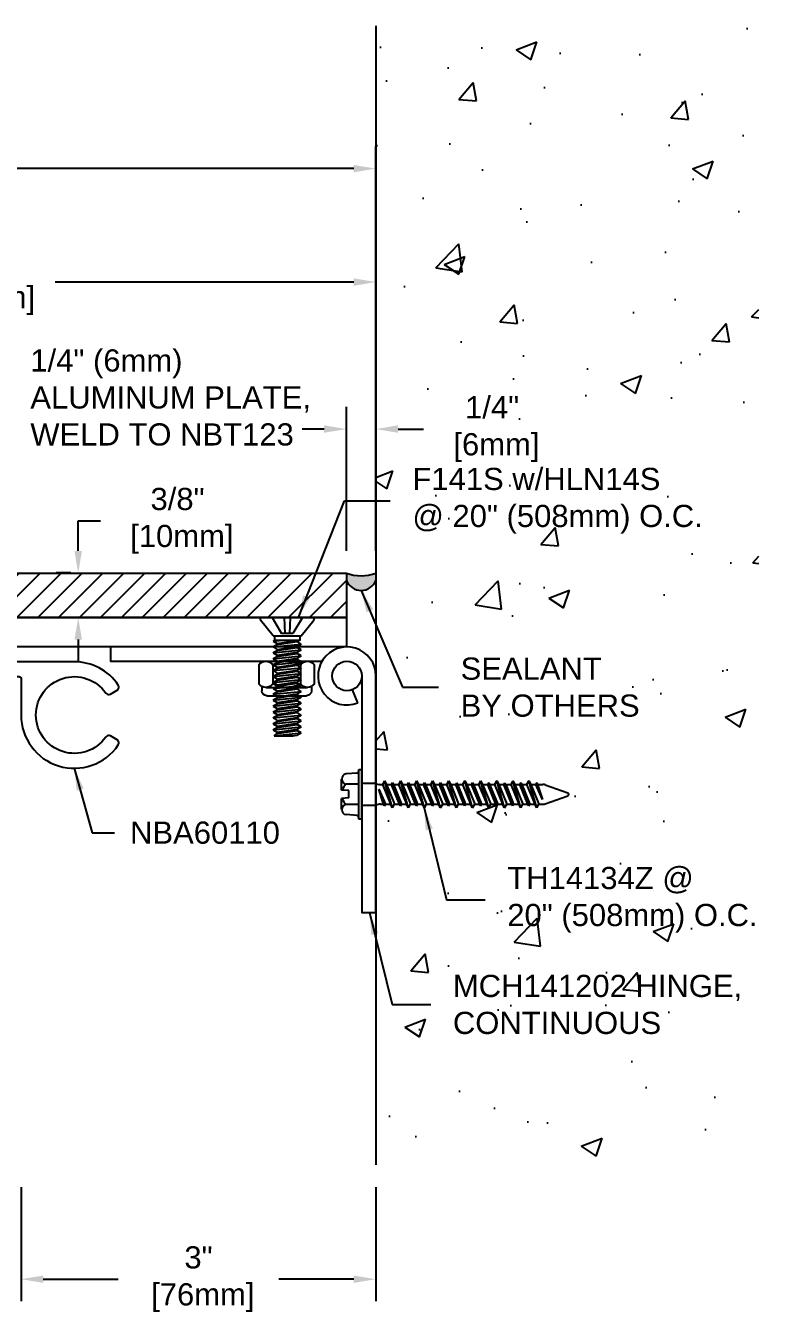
# Model space of a CAD drawing. Header units: inches. Extents: x -11.8 to 24.8, y -3.2 to 8.3.
# Drawn here: x -1.46 to 4.77, y -3.04 to 7.83 of the extents above; entities that cross this region are included whole.
import ezdxf

# ---------------------------------------------------------------- set-up
doc = ezdxf.new("R2010")
doc.units = ezdxf.units.IN
doc.header["$MEASUREMENT"] = 0
for name, color, linetype in [('Anchors', 4, 'Continuous'), ('Conditions', 1, 'Continuous'), ('Dimensions', 3, 'Continuous'), ('Metals', 7, 'Continuous'), ('Text', 2, 'Continuous')]:
    doc.layers.add(name, color=color, linetype=linetype)
doc.styles.add('Arial', font='arial.ttf')
doc.styles.get("Standard").update_dxf_attribs({"font": 'txt.shx'})
doc.dimstyles.new('Arial', dxfattribs={"dimtxt": 0.1875, "dimasz": 0.1875, "dimexe": 0.1875, "dimexo": 0.1875, "dimgap": 0.1875, "dimtad": 0, "dimtih": 1, "dimtoh": 1, "dimdec": 4, "dimzin": 0, "dimdsep": 46, "dimlunit": 4, "dimtxsty": 'Arial', "dimcen": 0.1875, "dimadec": 0, "dimazin": 0, "dimtfac": 1, "dimtdec": 4, "dimtofl": 0, "dimtmove": 0, "dimatfit": 3, "dimfxl": 0, "dimfrac": 2, "dimtolj": 1, "dimtzin": 0, "dimarcsym": 0})

# ---------------------------------------------------------------- blocks, each defined once
blk = doc.blocks.new('*D1')
at = {"layer": 'Defpoints', "color": 0}
for p in [(-1.5, -1.795), (1.5, -1.795), (1.5, -2.761)]:
    blk.add_point(p, dxfattribs=at)
at = {"layer": 'Dimensions', "color": 0, "lineweight": -2}
for p, q in [((-1.5, -1.983), (-1.5, -2.948)), ((1.5, -1.983), (1.5, -2.948)), ((-1.312, -2.761), (-0.68, -2.761)), ((1.312, -2.761), (0.68, -2.761))]:
    blk.add_line(p, q, dxfattribs=at)
at = {"layer": 'Dimensions', "color": 0}
for points in [[(-1.312, -2.73), (-1.312, -2.792), (-1.5, -2.761)], [(1.312, -2.73), (1.312, -2.792), (1.5, -2.761)]]:
    blk.add_solid(points, dxfattribs=at)
at = {"layer": 'Dimensions', "color": 0, "insert": (0, -2.761), "char_height": 0.1875, "attachment_point": 5, "style": 'Arial'}
blk.add_mtext('\\A1;3"\\P [76mm]', dxfattribs=at)
blk = doc.blocks.new('*D3')
at = {"layer": 'Defpoints', "color": 0}
for p in [(-1.017, 3.207), (-0.891, 3.207), (-1.041, 2.832)]:
    blk.add_point(p, dxfattribs=at)
at = {"layer": 'Dimensions', "color": 0, "lineweight": -2}
for p, q in [((-1.017, 3.394), (-1.017, 3.648)), ((-1.017, 3.648), (-0.829, 3.648)), ((-1.078, 3.207), (-1.204, 3.207)), ((-0.854, 2.832), (-0.829, 2.832)), ((-1.017, 2.644), (-1.017, 2.457))]:
    blk.add_line(p, q, dxfattribs=at)
at = {"layer": 'Dimensions', "color": 0}
for points in [[(-1.048, 3.394), (-0.985, 3.394), (-1.017, 3.207)], [(-1.048, 2.644), (-0.985, 2.644), (-1.017, 2.832)]]:
    blk.add_solid(points, dxfattribs=at)
at = {"layer": 'Dimensions', "color": 0, "insert": (-0.177, 3.648), "char_height": 0.1875, "attachment_point": 5, "style": 'Arial'}
blk.add_mtext('\\A1;3/8"\\P [10mm]', dxfattribs=at)
blk = doc.blocks.new('*D4')
at = {"layer": 'Defpoints', "color": 0}
for p in [(1.5, 6.624), (-5.6, 3.197), (1.5, 3.207)]:
    blk.add_point(p, dxfattribs=at)
at = {"layer": 'Dimensions', "color": 0, "lineweight": -2}
for p, q in [((-5.6, 3.384), (-5.6, 6.812)), ((1.5, 3.394), (1.5, 6.812)), ((-5.412, 6.624), (-3.016, 6.624)), ((1.312, 6.624), (-1.584, 6.624))]:
    blk.add_line(p, q, dxfattribs=at)
at = {"layer": 'Dimensions', "color": 0}
for points in [[(-5.412, 6.655), (-5.412, 6.593), (-5.6, 6.624)], [(1.312, 6.655), (1.312, 6.593), (1.5, 6.624)]]:
    blk.add_solid(points, dxfattribs=at)
at = {"layer": 'Dimensions', "color": 0, "insert": (-2.3, 6.624), "char_height": 0.1875, "attachment_point": 5, "style": 'Arial'}
blk.add_mtext('\\A1;7 1/8"\\P [180mm]', dxfattribs=at)
blk = doc.blocks.new('*D12')
at = {"layer": 'Defpoints', "color": 0}
for p in [(-4.854, 5.666), (-4.854, 3.192), (1.5, 3.207)]:
    blk.add_point(p, dxfattribs=at)
at = {"layer": 'Dimensions', "color": 0, "lineweight": -2}
for p, q in [((-4.854, 3.379), (-4.854, 5.853)), ((1.5, 3.394), (1.5, 5.853)), ((-4.666, 5.666), (-2.643, 5.666)), ((1.312, 5.666), (-1.211, 5.666))]:
    blk.add_line(p, q, dxfattribs=at)
at = {"layer": 'Dimensions', "color": 0}
for points in [[(-4.666, 5.697), (-4.666, 5.634), (-4.854, 5.666)], [(1.312, 5.697), (1.312, 5.634), (1.5, 5.666)]]:
    blk.add_solid(points, dxfattribs=at)
at = {"layer": 'Dimensions', "color": 0, "insert": (-1.927, 5.666), "char_height": 0.1875, "attachment_point": 5, "style": 'Arial'}
blk.add_mtext('\\A1;6 3/8"\\P [161mm]', dxfattribs=at)
blk = doc.blocks.new('MCH141202')
blk.add_line((0.227, 0.091), (0.116, 0.046))
for points in [[(0, 0.125), (2, 0.125), (2, 0.245), (0, 0.245)], [(-0.245, 0), (-0.245, -2), (-0.125, -2), (-0.125, -0.211)]]:
    blk.add_lwpolyline(points)
blk.add_circle((0, 0), 0.125)
blk.add_arc((0, 0), 0.245, 90, 21.7978)
at = {"flags": 3}
for tag, p in [('MANUFACTURER', (0.09, -0.641)), ('OPENWIDTH', (0.09, -0.974)), ('LENGTH', (0.09, -1.308)), ('FINISH', (0.09, -1.641)), ('GUDENP/N', (0.09, -1.974))]:
    blk.add_attdef(tag, p, '', height=0.2, dxfattribs=at)
blk = doc.blocks.new('F141S')
for p, q in [((-0.214, 0), (0.214, 0)), ((-0.128, 0), (-0.047, -0.137)), ((-0.025, 0), (-0.02, -0.137)), ((0.025, 0), (0.02, -0.137)), ((0.128, 0), (0.048, -0.137)), ((-0.119, -0.155), (-0.226, -0.024)), ((0.119, -0.155), (0.226, -0.024)), ((-0.119, -0.155), (0.119, -0.155)), ((-0.119, -0.2), (-0.108, -0.195)), ((-0.119, -0.2), (-0.068, -0.195)), ((-0.119, -0.2), (-0.085, -0.22)), ((-0.108, -0.155), (-0.108, -0.195)), ((0.108, -0.195), (-0.108, -0.195)), ((-0.085, -0.22), (0.085, -0.195)), ((-0.085, -0.23), (0.085, -0.205)), ((0.048, -0.137), (-0.047, -0.137)), ((0.108, -0.195), (0.085, -0.205)), ((0.119, -0.225), (0.085, -0.205)), ((0.108, -0.155), (0.108, -0.195)), ((-0.119, -0.25), (0.119, -0.225)), ((-0.119, -0.25), (-0.085, -0.23)), ((-0.119, -0.25), (-0.085, -0.27)), ((-0.119, -0.3), (0.119, -0.275)), ((-0.119, -0.3), (-0.085, -0.28)), ((-0.119, -0.3), (-0.085, -0.32)), ((-0.119, -0.35), (0.119, -0.325)), ((-0.085, -0.22), (-0.085, -0.23)), ((-0.085, -0.27), (0.085, -0.245)), ((-0.085, -0.28), (0.085, -0.255)), ((-0.085, -0.27), (-0.085, -0.28)), ((-0.085, -0.32), (0.085, -0.295)), ((-0.085, -0.33), (0.085, -0.305)), ((-0.085, -0.32), (-0.085, -0.33)), ((0.119, -0.225), (0.085, -0.245)), ((0.085, -0.245), (0.085, -0.255)), ((0.119, -0.275), (0.085, -0.255)), ((0.119, -0.275), (0.085, -0.295)), ((0.085, -0.295), (0.085, -0.305)), ((0.119, -0.325), (0.085, -0.305)), ((0.119, -0.325), (0.085, -0.345)), ((-0.119, -0.35), (-0.085, -0.33)), ((-0.119, -0.35), (-0.085, -0.37)), ((-0.119, -0.4), (0.119, -0.375)), ((-0.119, -0.4), (-0.085, -0.38)), ((-0.119, -0.4), (-0.085, -0.42)), ((-0.119, -0.45), (0.119, -0.425)), ((-0.119, -0.45), (-0.085, -0.43)), ((-0.085, -0.37), (0.085, -0.345)), ((-0.085, -0.38), (0.085, -0.355)), ((-0.085, -0.37), (-0.085, -0.38)), ((-0.085, -0.42), (0.085, -0.395)), ((-0.085, -0.43), (0.085, -0.405)), ((-0.085, -0.42), (-0.085, -0.43)), ((0.085, -0.345), (0.085, -0.355)), ((0.119, -0.375), (0.085, -0.355)), ((0.119, -0.375), (0.085, -0.395)), ((0.085, -0.395), (0.085, -0.405)), ((0.119, -0.425), (0.085, -0.405)), ((0.119, -0.425), (0.085, -0.445)), ((-0.119, -0.45), (-0.085, -0.47)), ((-0.119, -0.5), (0.119, -0.475)), ((-0.119, -0.5), (-0.085, -0.48)), ((-0.119, -0.5), (-0.085, -0.52)), ((-0.119, -0.55), (0.119, -0.525)), ((-0.119, -0.55), (-0.085, -0.53)), ((-0.085, -0.47), (0.085, -0.445)), ((-0.085, -0.48), (0.085, -0.455)), ((-0.085, -0.47), (-0.085, -0.48)), ((-0.085, -0.52), (0.085, -0.495)), ((-0.085, -0.53), (0.085, -0.505)), ((-0.085, -0.52), (-0.085, -0.53)), ((0.085, -0.445), (0.085, -0.455)), ((0.119, -0.475), (0.085, -0.455)), ((0.119, -0.475), (0.085, -0.495)), ((0.085, -0.495), (0.085, -0.505)), ((0.119, -0.525), (0.085, -0.505)), ((0.119, -0.525), (0.085, -0.545)), ((-0.119, -0.55), (-0.085, -0.57)), ((-0.119, -0.6), (0.119, -0.575)), ((-0.119, -0.6), (-0.085, -0.58)), ((-0.119, -0.6), (-0.085, -0.62)), ((-0.119, -0.65), (0.119, -0.625)), ((-0.119, -0.65), (-0.085, -0.63)), ((-0.119, -0.65), (-0.085, -0.67)), ((-0.085, -0.57), (0.085, -0.545)), ((-0.085, -0.58), (0.085, -0.555)), ((-0.085, -0.57), (-0.085, -0.58)), ((-0.085, -0.62), (0.085, -0.595)), ((-0.085, -0.63), (0.085, -0.605)), ((-0.085, -0.62), (-0.085, -0.63)), ((-0.085, -0.67), (0.085, -0.645)), ((0.085, -0.545), (0.085, -0.555)), ((0.119, -0.575), (0.085, -0.555)), ((0.119, -0.575), (0.085, -0.595)), ((0.085, -0.595), (0.085, -0.605)), ((0.119, -0.625), (0.085, -0.605)), ((0.119, -0.625), (0.085, -0.645)), ((0.085, -0.645), (0.085, -0.655)), ((-0.119, -0.7), (0.119, -0.675)), ((-0.119, -0.7), (-0.085, -0.68)), ((-0.119, -0.7), (-0.085, -0.72)), ((-0.119, -0.75), (0.119, -0.725)), ((-0.119, -0.75), (-0.085, -0.73)), ((-0.119, -0.75), (-0.085, -0.77)), ((-0.085, -0.68), (0.085, -0.655)), ((-0.085, -0.67), (-0.085, -0.68)), ((-0.085, -0.72), (0.085, -0.695)), ((-0.085, -0.73), (0.085, -0.705)), ((-0.085, -0.72), (-0.085, -0.73)), ((-0.085, -0.77), (0.085, -0.745)), ((-0.085, -0.78), (0.085, -0.755)), ((0.119, -0.675), (0.085, -0.655)), ((0.119, -0.675), (0.085, -0.695)), ((0.085, -0.695), (0.085, -0.705)), ((0.119, -0.725), (0.085, -0.705)), ((0.119, -0.725), (0.085, -0.745)), ((0.085, -0.745), (0.085, -0.755)), ((0.119, -0.775), (0.085, -0.755)), ((-0.119, -0.8), (0.119, -0.775)), ((-0.119, -0.8), (-0.085, -0.78)), ((-0.119, -0.8), (-0.085, -0.82)), ((-0.119, -0.85), (0.119, -0.825)), ((-0.119, -0.85), (-0.085, -0.83)), ((-0.119, -0.85), (-0.085, -0.87)), ((-0.085, -0.77), (-0.085, -0.78)), ((-0.085, -0.82), (0.085, -0.795)), ((-0.085, -0.83), (0.085, -0.805)), ((-0.085, -0.82), (-0.085, -0.83)), ((-0.085, -0.87), (0.085, -0.845)), ((-0.085, -0.88), (0.085, -0.855)), ((-0.085, -0.87), (-0.085, -0.88)), ((0.119, -0.775), (0.085, -0.795)), ((0.085, -0.795), (0.085, -0.805)), ((0.119, -0.825), (0.085, -0.805)), ((0.119, -0.825), (0.085, -0.845)), ((0.085, -0.845), (0.085, -0.855)), ((0.119, -0.875), (0.085, -0.855)), ((-0.119, -0.9), (0.119, -0.875)), ((-0.119, -0.9), (-0.085, -0.88)), ((-0.119, -0.9), (-0.085, -0.92)), ((-0.119, -0.95), (0.119, -0.925)), ((-0.119, -0.95), (-0.085, -0.93)), ((-0.119, -0.95), (-0.085, -0.97)), ((-0.11, -1), (0.119, -0.975)), ((-0.085, -0.92), (0.085, -0.895)), ((-0.085, -0.93), (0.085, -0.905)), ((-0.085, -0.92), (-0.085, -0.93)), ((-0.085, -0.97), (0.085, -0.945)), ((-0.085, -0.98), (0.085, -0.955)), ((-0.085, -0.97), (-0.085, -0.98)), ((0.119, -0.875), (0.085, -0.895)), ((0.085, -0.895), (0.085, -0.905)), ((0.119, -0.925), (0.085, -0.905)), ((0.119, -0.925), (0.085, -0.945)), ((0.085, -0.945), (0.085, -0.955)), ((0.119, -0.975), (0.085, -0.955)), ((0.119, -0.975), (0.085, -0.995)), ((-0.11, -1), (-0.085, -0.98)), ((-0.11, -1), (0.048, -1)), ((0.048, -1), (0.085, -0.995))]:
    blk.add_line(p, q)
for centre, start, end in [((-0.214, -0.015), 90, 219.032), ((0.214, -0.015), 320.968, 90)]:
    blk.add_arc(centre, 0.015, start, end)
blk = doc.blocks.new('HLN14S')
for p, q in [((-0.21, 0.213), (-0.21, 0.25)), ((-0.176, 0.222), (0.176, 0.222)), ((-0.168, 0.292), (0.168, 0.292)), ((0.21, 0.213), (0.21, 0.25)), ((-0.234, 0.03), (-0.234, 0.192)), ((-0.117, 0.03), (-0.117, 0.192)), ((0.117, 0.03), (0.117, 0.192)), ((0.234, 0.03), (0.234, 0.192)), ((-0.176, 0), (0.176, 0))]:
    blk.add_line(p, q)
for centre, radius, start, end in [((-0.176, 0.149), 0.0723, 35.7751, 144.2249), ((-0.168, 0.25), 0.0418, 90, 180), ((0, -0.022), 0.244, 61.2813, 118.7187), ((0.176, 0.149), 0.0723, 35.7751, 144.2249), ((0.168, 0.25), 0.0418, 0, 90), ((-0.176, 0.072), 0.0723, 215.7751, 324.2249), ((0, 0.244), 0.244, 241.2813, 298.7187), ((0.176, 0.072), 0.0723, 215.7751, 324.2249)]:
    blk.add_arc(centre, radius, start, end)
blk = doc.blocks.new('TH14134')
for p, q in [((-0.18, 0.039), (-0.172, 0.133)), ((-0.129, 0.17), (-0.036, 0.17)), ((-0.086, 0.025), (-0.086, 0.133)), ((-0.031, 0.11), (-0.036, 0.17)), ((-0.031, 0.11), (0.031, 0.11)), ((0.031, 0.11), (0.036, 0.17)), ((0.036, 0.17), (0.129, 0.17)), ((0.086, 0.025), (0.086, 0.133)), ((0.18, 0.039), (0.172, 0.133)), ((-0.209, 0), (-0.209, 0.025)), ((-0.209, 0.025), (0.209, 0.025)), ((-0.209, 0), (0.209, 0)), ((0.209, 0.025), (0.209, 0)), ((-0.093, -0.015), (-0.093, -0.097)), ((0.093, -0.015), (0.093, -0.097)), ((-0.115, -0.26), (0.115, -0.193)), ((-0.098, -0.193), (0.043, -0.144)), ((-0.098, -0.193), (-0.083, -0.184)), ((-0.098, -0.193), (-0.083, -0.201)), ((-0.092, -0.11), (-0.084, -0.145)), ((-0.083, -0.184), (0.043, -0.144)), ((0.043, -0.144), (-0.083, -0.201)), ((-0.083, -0.158), (-0.083, -0.184)), ((0.083, -0.175), (-0.083, -0.243)), ((-0.083, -0.201), (-0.083, -0.243)), ((0.083, -0.21), (-0.083, -0.278)), ((0.083, -0.158), (0.083, -0.175)), ((0.115, -0.193), (0.083, -0.175)), ((0.115, -0.193), (0.083, -0.21)), ((0.083, -0.21), (0.083, -0.252)), ((0.092, -0.11), (0.084, -0.145)), ((-0.115, -0.26), (-0.083, -0.243)), ((-0.115, -0.26), (-0.083, -0.278)), ((-0.098, -0.328), (0.098, -0.26)), ((-0.098, -0.328), (-0.083, -0.32)), ((-0.083, -0.32), (0.083, -0.252)), ((0.083, -0.269), (-0.083, -0.336)), ((-0.083, -0.278), (-0.083, -0.32)), ((0.083, -0.311), (-0.083, -0.379)), ((0.098, -0.26), (0.083, -0.252)), ((0.098, -0.26), (0.083, -0.269)), ((0.083, -0.269), (0.083, -0.311)), ((0.115, -0.328), (0.083, -0.311)), ((-0.115, -0.396), (0.115, -0.328)), ((-0.115, -0.396), (-0.083, -0.379)), ((-0.115, -0.396), (-0.083, -0.413)), ((-0.098, -0.328), (-0.083, -0.336)), ((-0.098, -0.464), (0.098, -0.396)), ((-0.083, -0.336), (-0.083, -0.379)), ((0.083, -0.345), (-0.083, -0.413)), ((-0.083, -0.455), (0.083, -0.388)), ((0.083, -0.404), (-0.083, -0.472)), ((-0.083, -0.413), (-0.083, -0.455)), ((0.115, -0.328), (0.083, -0.345)), ((0.083, -0.345), (0.083, -0.388)), ((0.098, -0.396), (0.083, -0.388)), ((0.098, -0.396), (0.083, -0.404)), ((0.083, -0.404), (0.083, -0.446)), ((-0.115, -0.531), (0.115, -0.464)), ((-0.115, -0.531), (-0.083, -0.514)), ((-0.115, -0.531), (-0.083, -0.548)), ((-0.098, -0.464), (-0.083, -0.455)), ((-0.098, -0.464), (-0.083, -0.472)), ((-0.098, -0.599), (0.098, -0.531)), ((0.083, -0.446), (-0.083, -0.514)), ((-0.083, -0.472), (-0.083, -0.514)), ((0.083, -0.481), (-0.083, -0.548)), ((-0.083, -0.591), (0.083, -0.523)), ((0.083, -0.539), (-0.083, -0.607)), ((0.115, -0.464), (0.083, -0.446)), ((0.115, -0.464), (0.083, -0.481)), ((0.083, -0.481), (0.083, -0.523)), ((0.098, -0.531), (0.083, -0.523)), ((0.098, -0.531), (0.083, -0.539)), ((0.083, -0.539), (0.083, -0.582)), ((-0.115, -0.667), (0.115, -0.599)), ((-0.115, -0.667), (-0.083, -0.649)), ((-0.098, -0.599), (-0.083, -0.591)), ((-0.098, -0.599), (-0.083, -0.607)), ((-0.083, -0.548), (-0.083, -0.591)), ((0.083, -0.582), (-0.083, -0.649)), ((-0.083, -0.607), (-0.083, -0.649)), ((0.083, -0.616), (-0.083, -0.684)), ((0.115, -0.599), (0.083, -0.582)), ((0.115, -0.599), (0.083, -0.616)), ((0.083, -0.616), (0.083, -0.658)), ((-0.115, -0.667), (-0.083, -0.684)), ((-0.115, -0.802), (0.115, -0.734)), ((-0.098, -0.734), (0.098, -0.667)), ((-0.098, -0.734), (-0.083, -0.726)), ((-0.098, -0.734), (-0.083, -0.743)), ((-0.083, -0.726), (0.083, -0.658)), ((0.083, -0.675), (-0.083, -0.743)), ((-0.083, -0.684), (-0.083, -0.726)), ((0.083, -0.717), (-0.083, -0.785)), ((-0.083, -0.743), (-0.083, -0.785)), ((0.083, -0.752), (-0.083, -0.819)), ((0.098, -0.667), (0.083, -0.658)), ((0.098, -0.667), (0.083, -0.675)), ((0.083, -0.675), (0.083, -0.717)), ((0.115, -0.734), (0.083, -0.717)), ((0.115, -0.734), (0.083, -0.752)), ((0.083, -0.752), (0.083, -0.794)), ((-0.115, -0.802), (-0.083, -0.785)), ((-0.115, -0.802), (-0.083, -0.819)), ((-0.098, -0.87), (0.098, -0.802)), ((-0.098, -0.87), (-0.083, -0.862)), ((-0.083, -0.862), (0.083, -0.794)), ((0.083, -0.81), (-0.083, -0.878)), ((-0.083, -0.819), (-0.083, -0.862)), ((0.083, -0.853), (-0.083, -0.92)), ((0.098, -0.802), (0.083, -0.794)), ((0.098, -0.802), (0.083, -0.81)), ((0.083, -0.81), (0.083, -0.853)), ((0.115, -0.87), (0.083, -0.853)), ((-0.115, -0.937), (0.115, -0.87)), ((-0.115, -0.937), (-0.083, -0.92)), ((-0.115, -0.937), (-0.083, -0.955)), ((-0.098, -0.87), (-0.083, -0.878)), ((-0.098, -1.005), (0.098, -0.937)), ((-0.083, -0.878), (-0.083, -0.92)), ((0.083, -0.887), (-0.083, -0.955)), ((-0.083, -0.997), (0.083, -0.929)), ((0.083, -0.946), (-0.083, -1.013)), ((-0.083, -0.955), (-0.083, -0.997)), ((0.115, -0.87), (0.083, -0.887)), ((0.083, -0.887), (0.083, -0.929)), ((0.098, -0.937), (0.083, -0.929)), ((0.098, -0.937), (0.083, -0.946)), ((0.083, -0.946), (0.083, -0.988)), ((-0.115, -1.073), (0.115, -1.005)), ((-0.115, -1.073), (-0.083, -1.056)), ((-0.115, -1.073), (-0.083, -1.09)), ((-0.098, -1.005), (-0.083, -0.997)), ((-0.098, -1.005), (-0.083, -1.013)), ((-0.098, -1.141), (0.098, -1.073)), ((0.083, -0.988), (-0.083, -1.056)), ((-0.083, -1.013), (-0.083, -1.056)), ((0.083, -1.022), (-0.083, -1.09)), ((-0.083, -1.132), (0.083, -1.065)), ((0.083, -1.081), (-0.083, -1.149)), ((0.115, -1.005), (0.083, -0.988)), ((0.115, -1.005), (0.083, -1.022)), ((0.083, -1.022), (0.083, -1.065)), ((0.098, -1.073), (0.083, -1.065)), ((0.098, -1.073), (0.083, -1.081)), ((0.083, -1.081), (0.083, -1.123)), ((-0.115, -1.208), (0.115, -1.141)), ((-0.115, -1.208), (-0.083, -1.191)), ((-0.098, -1.141), (-0.083, -1.132)), ((-0.098, -1.141), (-0.083, -1.149)), ((-0.083, -1.09), (-0.083, -1.132)), ((0.083, -1.123), (-0.083, -1.191)), ((-0.083, -1.149), (-0.083, -1.191)), ((0.083, -1.158), (-0.083, -1.226)), ((0.115, -1.141), (0.083, -1.123)), ((0.115, -1.141), (0.083, -1.158)), ((0.083, -1.158), (0.083, -1.2)), ((-0.115, -1.208), (-0.083, -1.226)), ((-0.115, -1.344), (0.115, -1.276)), ((-0.098, -1.276), (0.098, -1.208)), ((-0.098, -1.276), (-0.083, -1.268)), ((-0.098, -1.276), (-0.083, -1.284)), ((-0.083, -1.268), (0.083, -1.2)), ((0.083, -1.217), (-0.083, -1.284)), ((-0.083, -1.226), (-0.083, -1.268)), ((0.083, -1.259), (-0.083, -1.327)), ((-0.083, -1.284), (-0.083, -1.327)), ((0.083, -1.293), (-0.083, -1.361)), ((0.098, -1.208), (0.083, -1.2)), ((0.098, -1.208), (0.083, -1.217)), ((0.083, -1.217), (0.083, -1.259)), ((0.115, -1.276), (0.083, -1.259)), ((0.115, -1.276), (0.083, -1.293)), ((0.083, -1.293), (0.083, -1.336)), ((-0.115, -1.344), (-0.083, -1.327)), ((-0.115, -1.344), (-0.083, -1.361)), ((-0.115, -1.479), (0.115, -1.411)), ((-0.098, -1.411), (0.098, -1.344)), ((-0.098, -1.411), (-0.083, -1.403)), ((-0.098, -1.411), (-0.083, -1.42)), ((-0.083, -1.403), (0.083, -1.336)), ((0.083, -1.352), (-0.083, -1.42)), ((-0.083, -1.361), (-0.083, -1.403)), ((0.083, -1.394), (-0.083, -1.462)), ((0.098, -1.344), (0.083, -1.336)), ((0.098, -1.344), (0.083, -1.352)), ((0.083, -1.352), (0.083, -1.394)), ((0.115, -1.411), (0.083, -1.394)), ((0.115, -1.411), (0.083, -1.429)), ((-0.115, -1.479), (-0.083, -1.462)), ((-0.115, -1.479), (-0.083, -1.496)), ((-0.083, -1.42), (-0.083, -1.462)), ((0.083, -1.429), (-0.083, -1.496)), ((-0.083, -1.496), (-0.083, -1.531)), ((-0.045, -1.528), (0.083, -1.471)), ((-0.045, -1.528), (0.098, -1.479)), ((0.083, -1.487), (-0.045, -1.528)), ((0.083, -1.429), (0.083, -1.471)), ((0.098, -1.479), (0.083, -1.471)), ((0.098, -1.479), (0.083, -1.487)), ((0.083, -1.487), (0.083, -1.531)), ((-0.08, -1.551), (-0.013, -1.742)), ((0.08, -1.551), (0.013, -1.742))]:
    blk.add_line(p, q)
for centre, radius, start, end in [((-0.129, 0.126), 0.0436, 9.285, 170.715), ((0, 0.051), 0.119, 107.4215, 136.0407), ((0, 0.051), 0.119, 43.9593, 72.5785), ((0.129, 0.126), 0.0436, 9.285, 170.715), ((-0.195, 0.04), 0.015, 270, 355), ((0.195, 0.04), 0.015, 185, 270), ((-0.108, -0.015), 0.0147, 0, 90), ((-0.031, -0.097), 0.062, 180, 191.9357), ((0.031, -0.097), 0.062, 348.0643, 0), ((0.108, -0.015), 0.0147, 90, 180), ((-0.145, -0.158), 0.062, 0, 11.9357), ((0.145, -0.158), 0.062, 168.0643, 180), ((-0.021, -1.531), 0.062, 180, 199.3058), ((0.021, -1.531), 0.062, 340.6942, 0), ((0, -1.736), 0.0141, 204.1001, 335.8999)]:
    blk.add_arc(centre, radius, start, end)
blk = doc.blocks.new('*D18')
at = {"layer": 'Defpoints', "color": 0}
for p in [(1.25, 4.423), (1.25, 3.207), (1.5, 3.207)]:
    blk.add_point(p, dxfattribs=at)
at = {"layer": 'Dimensions', "color": 0, "lineweight": -2}
for p, q in [((1.25, 3.394), (1.25, 4.611)), ((1.5, 3.394), (1.5, 4.611)), ((1.062, 4.423), (0.875, 4.423)), ((1.687, 4.423), (1.902, 4.423))]:
    blk.add_line(p, q, dxfattribs=at)
at = {"layer": 'Dimensions', "color": 0}
for points in [[(1.062, 4.455), (1.062, 4.392), (1.25, 4.423)], [(1.687, 4.455), (1.687, 4.392), (1.5, 4.423)]]:
    blk.add_solid(points, dxfattribs=at)
at = {"layer": 'Dimensions', "color": 0, "insert": (2.482, 4.423), "char_height": 0.1875, "attachment_point": 5, "style": 'Arial'}
blk.add_mtext('\\A1;1/4"\\P [6mm]', dxfattribs=at)
blk = doc.blocks.new('SEALANT')
blk.add_hatch(color=253).paths.add_polyline_path([(2, 3.144), (2, 3.207, -0.19106), (1.75, 3.207), (1.75, 3.144, 0.674056)])
for p, q in [((1.75, 3.207), (1.75, 3.144)), ((2, 3.207), (2, 3.144))]:
    blk.add_line(p, q)
for centre, radius, start, end in [((1.875, 3.522), 0.339, 248.3669, 291.6331), ((1.875, 3.195), 0.135, 202.0357, 337.9643)]:
    blk.add_arc(centre, radius, start, end)
blk = doc.blocks.new('NBA60110')
blk.add_lwpolyline([(2.161, 0.007, 0.267949), (2.174, 0), (5.085, 0, -0.414214), (5.1, -0.015), (5.1, -0.325, 0.738322), (5.922, -0.578, 0.436073), (5.912, -0.534), (5.857, -0.502, 0.388901), (5.816, -0.511, -3.172023), (5.816, -0.139, 0.388901), (5.857, -0.148), (5.912, -0.116, 0.436073), (5.922, -0.072, 0.248202), (5.55, 0.125), (2.246, 0.125, -0.267949), (2.233, 0.132), (2.221, 0.153, 0.065543), (2.219, 0.156), (1.504, 0.871, 0.198912), (1.494, 0.875), (1.015, 0.875, 0.414214), (1, 0.86), (1, 0.14, -0.414214), (0.985, 0.125), (0.015, 0.125, 0.414214), (0, 0.11), (0, 0.015, 0.414214), (0.015, 0), (1.11, 0, 0.414214), (1.125, 0.015), (1.125, 0.735, -0.414214), (1.14, 0.75), (1.442, 0.75, -0.198912), (1.453, 0.746), (2.119, 0.08, -0.065543), (2.121, 0.077)], format="xyb", close=True)

msp = doc.modelspace()

# ---------------------------------------------------------------- hatches: boundary and pattern name
at = {"layer": 'Conditions'}
h = msp.add_hatch(dxfattribs=at)
h.set_pattern_fill('AR-CONC', color=256, scale=0.25)
h.paths.add_polyline_path([(1.5, 1.42634), (1.52483, 1.4211, 0.05212645), (1.53765, 1.41975), (1.55548, 1.41975), (1.57271, 1.45175), (1.58994, 1.41975), (1.6322, 1.41975), (1.64042, 1.43501), (1.64863, 1.41975), (1.69089, 1.41975), (1.70812, 1.45175), (1.72536, 1.41975), (1.76762, 1.41975), (1.77583, 1.43501), (1.78405, 1.41975), (1.82631, 1.41975), (1.84354, 1.45175), (1.86077, 1.41975), (1.90303, 1.41975), (1.91125, 1.43501), (1.91947, 1.41975), (1.96173, 1.41975), (1.97896, 1.45175), (1.99619, 1.41975), (2.03845, 1.41975), (2.04667, 1.43501), (2.05488, 1.41975), (2.09714, 1.41975), (2.11437, 1.45175), (2.13161, 1.41975), (2.17387, 1.41975), (2.18208, 1.43501), (2.1903, 1.41975), (2.23256, 1.41975), (2.24979, 1.45175), (2.26702, 1.41975), (2.30928, 1.41975), (2.3175, 1.43501), (2.32572, 1.41975), (2.36798, 1.41975), (2.38521, 1.45175), (2.40244, 1.41975), (2.4447, 1.41975), (2.45292, 1.43501), (2.46113, 1.41975), (2.50339, 1.41975), (2.52062, 1.45175), (2.53786, 1.41975), (2.58012, 1.41975), (2.58833, 1.43501), (2.59655, 1.41975), (2.63881, 1.41975), (2.65604, 1.45175), (2.67327, 1.41975), (2.71553, 1.41975), (2.72375, 1.43501), (2.73197, 1.41975), (2.77423, 1.41975), (2.79146, 1.45175), (2.80869, 1.41975), (2.85095, 1.41975), (2.85917, 1.43501), (2.86738, 1.41975), (2.91088, 1.41975, -0.08443704), (2.93138, 1.41627), (3.11945, 1.35039, -0.70927499), (3.12167, 1.3239), (2.93138, 1.25724, -0.08443704), (2.91088, 1.25375), (2.8764, 1.25375), (2.85917, 1.22175), (2.84193, 1.25375), (2.79968, 1.25375), (2.79146, 1.2385), (2.78324, 1.25375), (2.74098, 1.25375), (2.72375, 1.22175), (2.70652, 1.25375), (2.66426, 1.25375), (2.65604, 1.2385), (2.64782, 1.25375), (2.60557, 1.25375), (2.58833, 1.22175), (2.5711, 1.25375), (2.52884, 1.25375), (2.52062, 1.2385), (2.51241, 1.25375), (2.47015, 1.25375), (2.45292, 1.22175), (2.43568, 1.25375), (2.39343, 1.25375), (2.38521, 1.2385), (2.37699, 1.25375), (2.33473, 1.25375), (2.3175, 1.22175), (2.30027, 1.25375), (2.25801, 1.25375), (2.24979, 1.2385), (2.24157, 1.25375), (2.19932, 1.25375), (2.18208, 1.22175), (2.16485, 1.25375), (2.12259, 1.25375), (2.11437, 1.2385), (2.10616, 1.25375), (2.0639, 1.25375), (2.04667, 1.22175), (2.02943, 1.25375), (1.98718, 1.25375), (1.97896, 1.2385), (1.97074, 1.25375), (1.92848, 1.25375), (1.91125, 1.22175), (1.89402, 1.25375), (1.85176, 1.25375), (1.84354, 1.2385), (1.83532, 1.25375), (1.79307, 1.25375), (1.77583, 1.22175), (1.7586, 1.25375), (1.71634, 1.25375), (1.70812, 1.2385), (1.69991, 1.25375), (1.65765, 1.25375), (1.64042, 1.22175), (1.62318, 1.25375), (1.58093, 1.25375), (1.57271, 1.2385), (1.56449, 1.25375), (1.53765, 1.25375, 0.05212645), (1.52483, 1.25241), (1.5, 1.24717), (1.5, -1.79548), (4.73519, -1.79548), (4.73519, 7.83175), (1.5, 7.83175)])
h.paths.add_polyline_path([(2.04312, 4.09553), (2.93727, 4.09553), (2.93727, 4.7964), (2.04312, 4.7964)], flags=24)
h.paths.add_polyline_path([(2.14976, 1.88886), (3.7572, 1.88886), (3.7572, 2.59101), (2.14976, 2.59101)], flags=24)
h.paths.add_polyline_path([(2.08418, -0.79416), (4.62361, -0.79416), (4.62361, -0.09196), (2.08418, -0.09196)], flags=24)
h.paths.add_polyline_path([(2.55566, 0.11667), (4.76563, 0.11667), (4.76563, 0.81888), (2.55566, 0.81888)], flags=9)
h.paths.add_polyline_path([(1.74002, 3.4891), (4.29596, 3.4891), (4.29596, 4.19143), (1.74002, 4.19143)], flags=24)
h = msp.add_hatch(dxfattribs=at)
h.set_pattern_fill('ANSI31', color=256, style=0)
h.set_pattern_definition([(45, (-0.125, -2e-14), (-0.0883883, 0.0883883), [])])
h.paths.add_polyline_path([(1.25, 2.83175), (1.25, 3.20675), (-4.00005, 3.20675), (-4.00005, 2.83175)])

# ---------------------------------------------------------------- linework, layer by layer
msp.add_line((1.5, 7.83175), (1.5, -1.79548), dxfattribs=at)
msp.add_lwpolyline([(-4.00005, 3.20675), (1.25, 3.20675), (1.25, 2.83175), (-4.00005, 2.83175)], close=True, dxfattribs=at)
at = {"layer": 'Metals'}
msp.add_lwpolyline([(-4.00005, 2.83175), (1.25, 2.83175), (1.25, 2.58175), (-4.00005, 2.58175)], close=True, dxfattribs=at)

# ---------------------------------------------------------------- block references
msp.add_blockref('NBA60110', (-6.6, 2.33175))
at = {"layer": 'Anchors'}
msp.add_blockref('F141S', (0.74986, 2.83175), dxfattribs=at)
for name, p, rotation in [('MCH141202', (1.255, 2.33675), 270), ('TH14134', (1.38, 1.33675), 90)]:
    msp.add_blockref(name, p, dxfattribs=dict(at, rotation=rotation))
at = {"layer": 'Anchors', "xscale": -1, "rotation": 180}
msp.add_blockref('HLN14S', (0.74486, 2.46175), dxfattribs=at)
at = {"layer": 'Conditions'}
msp.add_blockref('SEALANT', (-0.5, 0), dxfattribs=at)

# ---------------------------------------------------------------- texts
at = {"layer": 'Text', "char_height": 0.1875, "attachment_point": 4, "style": 'Arial'}
for s, insert, width in [('1/4" (6mm)\\PALUMINUM PLATE,\\PWELD TO NBT123', (-1.42135, 4.68923), 3.0266462), ('NBA60110', (-0.57855, 1.01159), 3.3329631)]:
    msp.add_mtext(s, dxfattribs=dict(at, insert=insert, width=width))
for s, insert in [('F141S w/HLN14S\\P@ 20" (508mm) O.C.', (1.80838, 3.81724)), ('\\A1;SEALANT\\PBY OTHERS', (2.21582, 2.24125)), ('TH14134Z @\\P20" (508mm) O.C.', (2.61021, 0.44488)), ('MCH141202 HINGE,\\PCONTINUOUS', (2.15049, -0.44012))]:
    msp.add_mtext(s, dxfattribs=dict(at, insert=insert))

# ---------------------------------------------------------------- dimensions: what is measured, and where the dimension line sits
at = {"layer": 'Dimensions'}
for base, p1, p2, picture, middle in [((1.5, 6.62416), (-5.59969, 3.19675), (1.5, 3.20675), '*D4', (-2.29969, 6.62416)), ((-4.85384, 5.66574), (1.5, 3.20675), (-4.85384, 3.19175), '*D12', (-1.92676, 5.66574)), ((1.25, 4.42348), (1.5, 3.20675), (1.25, 3.20675), '*D18', (2.48169, 4.42348)), ((1.5, -2.76083), (-1.5, -1.79548), (1.5, -1.79548), '*D1', (0, -2.76083))]:
    dim = msp.add_linear_dim(base=base, p1=p1, p2=p2, dimstyle='Arial', override={"dimpost": '\\X'}, dxfattribs=at)
    dim.commit()
    dim.dimension.update_dxf_attribs({"geometry": picture, "text_midpoint": middle, "dimtype": 160})
dim = msp.add_linear_dim(base=(-1.01652, 3.20675), p1=(-1.04101, 2.83175), p2=(-0.89088, 3.20675), angle=90, dimstyle='Arial', override={"dimpost": '\\X'}, dxfattribs=at)
dim.commit()
dim.dimension.update_dxf_attribs({"geometry": '*D3', "text_midpoint": (-0.17699, 3.64759), "dimtype": 160})

# ---------------------------------------------------------------- leaders
at = {"layer": 'Text', "annotation_type": 0, "has_hookline": 1, "hookline_direction": 0}
for points, text_width in [([(0.84429, 2.83175), (1.23308, 3.81724), (1.62088, 3.81724)], 2.41793), ([(1.375, 3.06), (1.72335, 2.24125), (2.02832, 2.24125)], 1.48082), ([(1.90625, 1.22175), (2.09574, 0.44488), (2.42271, 0.44488)], 2.08578), ([(1.44653, 0.33675), (1.63603, -0.44012), (1.96299, -0.44012)], 2.40297)]:
    msp.add_leader(points, dimstyle='Arial', override={"dimgap": 0.1875, "dimtad": 0}, dxfattribs=dict(at, text_width=text_width))
at = {"layer": 'Text'}
msp.add_leader([(-1.05, 1.55675), (-0.89874, 1.01159), (-0.71124, 1.01159)], dimstyle='Arial', override={"dimgap": 0.1875, "dimtad": 0}, dxfattribs=at)

doc.saveas('drawing.dxf')
